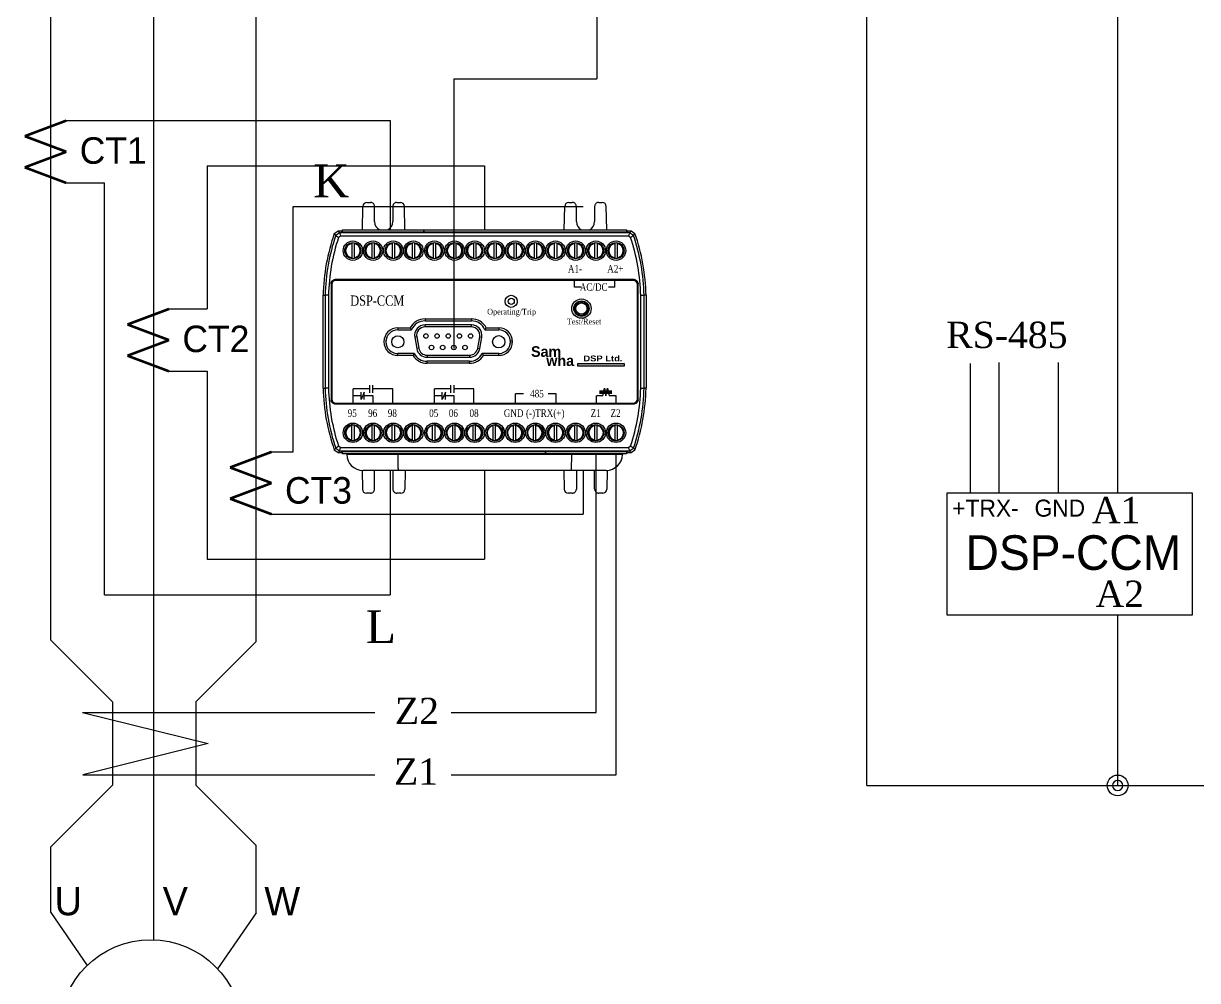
# Model space of a CAD drawing. Header units: millimetres. Extents: x 58 to 898, y 43 to 722.
# Drawn here: x 677.3 to 764.6, y 424.1 to 495.2 of the extents above; entities that cross this region are included whole.
import ezdxf
from ezdxf.enums import TextEntityAlignment as Align

# ---------------------------------------------------------------- set-up
doc = ezdxf.new("R2010")
doc.units = ezdxf.units.MM
for name, color, linetype in [('02___PRT_ALL_AXES', 7, 'Continuous'), ('03___PRT_ALL_CURVES', 7, 'Continuous'), ('4', 133, 'Continuous'), ('40', 4, 'Continuous'), ('ASHADE', 7, 'Continuous'), ('도면층1', 7, 'Continuous')]:
    doc.layers.add(name, color=color, linetype=linetype)
doc.styles.add('ghs', font='NGULIM.TTF')
doc.styles.add('HCM', font='batang.ttc')
doc.styles.add('SS', font='batang.ttc', dxfattribs={"width": 0.8})
doc.styles.get("Standard").update_dxf_attribs({"font": 'BareunDotumPro1.ttf'})

msp = doc.modelspace()

# ---------------------------------------------------------------- hatches: boundary and pattern name
msp.add_hatch(color=5).paths.add_polyline_path([(718.511, 469.737), (718.511, 469.933), (721.952, 469.933), (721.952, 469.737)])

# ---------------------------------------------------------------- linework, layer by layer
at = {"color": 7, "linetype": 'Continuous'}
for p, q in [((702.845, 481.896), (703.108, 481.896)), ((705.069, 481.896), (705.332, 481.896)), ((717.845, 481.896), (718.108, 481.896)), ((720.069, 481.896), (720.332, 481.896)), ((702.515, 479.871), (702.545, 481.602)), ((703.408, 480.471), (703.408, 481.596)), ((704.768, 481.596), (704.768, 480.471)), ((705.662, 479.871), (705.632, 481.602)), ((717.515, 479.871), (717.545, 481.602)), ((718.408, 480.471), (718.408, 481.596)), ((719.768, 481.596), (719.768, 480.471)), ((720.662, 479.871), (720.632, 481.602)), ((700.417, 479.595), (700.7, 479.796)), ((700.806, 479.648), (700.522, 479.444)), ((700.7, 479.796), (701.031, 479.796)), ((700.886, 479.399), (700.732, 479.289)), ((722.37, 479.648), (700.806, 479.648)), ((722.291, 479.399), (700.886, 479.399)), ((700.924, 479.796), (700.974, 479.695)), ((722.202, 479.695), (700.974, 479.695)), ((701.031, 479.871), (707.069, 479.871)), ((701.031, 479.695), (701.031, 479.871)), ((707.069, 479.871), (722.144, 479.871)), ((707.069, 479.871), (707.069, 479.695)), ((707.069, 479.695), (707.069, 479.871)), ((722.144, 479.871), (722.144, 479.695)), ((722.144, 479.796), (722.477, 479.796)), ((722.253, 479.796), (722.202, 479.695)), ((722.445, 479.289), (722.291, 479.399)), ((722.654, 479.444), (722.37, 479.648)), ((722.477, 479.796), (722.76, 479.595)), ((701.71, 478.844), (701.71, 477.779)), ((701.89, 478.844), (701.89, 477.779)), ((703.21, 478.844), (703.21, 477.779)), ((703.39, 478.844), (703.39, 477.779)), ((704.71, 478.844), (704.71, 477.779)), ((704.89, 478.844), (704.89, 477.779)), ((706.21, 478.844), (706.21, 477.779)), ((706.39, 478.844), (706.39, 477.779)), ((707.767, 478.844), (707.767, 477.779)), ((707.947, 478.844), (707.947, 477.779)), ((709.267, 478.844), (709.267, 477.779)), ((709.447, 478.844), (709.447, 477.779)), ((710.767, 478.844), (710.767, 477.779)), ((710.947, 478.844), (710.947, 477.779)), ((712.267, 478.844), (712.267, 477.779)), ((712.447, 478.844), (712.447, 477.779)), ((713.767, 478.844), (713.767, 477.779)), ((713.947, 478.844), (713.947, 477.779)), ((715.267, 478.844), (715.267, 477.779)), ((715.447, 478.844), (715.447, 477.779)), ((716.767, 478.844), (716.767, 477.779)), ((716.947, 478.844), (716.947, 477.779)), ((718.267, 478.844), (718.267, 477.779)), ((718.447, 478.844), (718.447, 477.779)), ((719.767, 478.844), (719.767, 477.779)), ((719.947, 478.844), (719.947, 477.779)), ((721.267, 478.844), (721.267, 477.779)), ((721.447, 478.844), (721.447, 477.779)), ((700.181, 475.859), (700.181, 467.234)), ((700.181, 475.859), (700.188, 475.852)), ((700.188, 475.852), (700.188, 467.241)), ((700.233, 475.806), (700.233, 467.286)), ((722.696, 476.159), (700.481, 476.159)), ((700.481, 476.159), (700.488, 476.151)), ((722.688, 476.151), (700.488, 476.151)), ((722.643, 476.106), (700.533, 476.106)), ((718.268, 475.603), (718.268, 476.113)), ((721.268, 475.603), (721.268, 476.113)), ((722.696, 476.159), (722.688, 476.151)), ((722.943, 467.286), (722.943, 475.806)), ((722.996, 475.859), (722.988, 475.852)), ((722.988, 467.241), (722.988, 475.852)), ((722.996, 467.234), (722.996, 475.859)), ((699.588, 468.096), (699.588, 474.996)), ((699.588, 474.996), (699.737, 474.995)), ((699.588, 468.096), (699.588, 474.996)), ((699.588, 474.996), (699.737, 474.995)), ((699.737, 474.995), (699.737, 468.098)), ((699.985, 474.995), (699.737, 474.995)), ((699.737, 474.995), (699.737, 468.098)), ((699.985, 474.995), (699.737, 474.995)), ((699.985, 474.99), (699.985, 468.103)), ((723.191, 474.995), (723.439, 474.995)), ((723.191, 468.103), (723.191, 474.99)), ((723.588, 474.996), (723.439, 474.995)), ((723.439, 468.098), (723.439, 474.995)), ((723.588, 474.996), (723.588, 468.096)), ((707.163, 473.247), (707.163, 473.097)), ((707.163, 473.247), (710.613, 473.247)), ((707.163, 473.097), (710.613, 473.097)), ((710.613, 473.247), (710.613, 473.097)), ((705.138, 472.577), (705.138, 472.427)), ((705.138, 472.577), (706.068, 472.577)), ((705.138, 472.427), (706.164, 472.427)), ((707.163, 472.647), (707.163, 472.797)), ((710.613, 472.797), (707.163, 472.797)), ((710.613, 472.647), (707.163, 472.647)), ((710.613, 472.647), (710.613, 472.797)), ((711.613, 472.427), (712.638, 472.427)), ((711.709, 472.577), (712.638, 472.577)), ((712.638, 472.577), (712.638, 472.427)), ((706.543, 471.908), (706.395, 471.882)), ((706.395, 471.882), (706.543, 471.042)), ((706.543, 471.908), (706.691, 471.068)), ((711.086, 471.068), (711.234, 471.908)), ((711.233, 471.042), (711.381, 471.882)), ((711.234, 471.908), (711.381, 471.882)), ((705.138, 470.516), (705.138, 470.666)), ((706.36, 470.666), (705.138, 470.666)), ((706.274, 470.516), (705.138, 470.516)), ((706.691, 471.068), (706.543, 471.042)), ((707.311, 470.547), (707.311, 470.397)), ((707.311, 470.547), (710.465, 470.547)), ((707.311, 470.397), (710.465, 470.397)), ((710.465, 470.547), (710.465, 470.397)), ((711.086, 471.068), (711.233, 471.042)), ((712.638, 470.666), (711.416, 470.666)), ((712.638, 470.516), (711.502, 470.516)), ((712.638, 470.516), (712.638, 470.666)), ((707.311, 469.947), (707.311, 470.097)), ((710.465, 470.097), (707.311, 470.097)), ((710.465, 469.947), (707.311, 469.947)), ((710.465, 469.947), (710.465, 470.097)), ((699.588, 468.096), (699.737, 468.098)), ((699.588, 468.096), (699.737, 468.098)), ((699.985, 468.098), (699.737, 468.098)), ((699.985, 468.098), (699.737, 468.098)), ((701.819, 467.021), (701.819, 468.042)), ((702.409, 467.251), (702.409, 467.811)), ((702.643, 467.251), (702.643, 467.811)), ((703.054, 467.762), (703.054, 468.322)), ((703.288, 467.762), (703.288, 468.322)), ((704.762, 467.021), (704.762, 468.042)), ((707.857, 467.021), (707.857, 468.042)), ((708.447, 467.251), (708.447, 467.811)), ((708.681, 467.251), (708.681, 467.811)), ((709.091, 467.762), (709.091, 468.322)), ((709.325, 467.762), (709.325, 468.322)), ((710.8, 467.021), (710.8, 468.042)), ((723.191, 468.098), (723.439, 468.098)), ((723.588, 468.096), (723.439, 468.098)), ((700.181, 467.234), (700.188, 467.241)), ((700.481, 466.934), (700.488, 466.941)), ((700.481, 466.934), (722.696, 466.934)), ((700.488, 466.941), (722.688, 466.941)), ((700.533, 466.986), (722.643, 466.986)), ((703.3, 467.021), (703.3, 467.531)), ((709.337, 467.021), (709.337, 467.531)), ((713.894, 467.021), (713.894, 467.685)), ((716.914, 467.021), (716.914, 467.685)), ((719.896, 467.021), (719.896, 467.531)), ((721.376, 467.021), (721.376, 467.531)), ((722.696, 466.934), (722.688, 466.941)), ((722.996, 467.234), (722.988, 467.241)), ((701.729, 464.249), (701.729, 465.314)), ((701.909, 464.249), (701.909, 465.314)), ((703.229, 464.249), (703.229, 465.314)), ((703.409, 464.249), (703.409, 465.314)), ((704.729, 464.249), (704.729, 465.314)), ((704.909, 464.249), (704.909, 465.314)), ((706.229, 464.249), (706.229, 465.314)), ((706.409, 464.249), (706.409, 465.314)), ((707.729, 464.249), (707.729, 465.314)), ((707.909, 464.249), (707.909, 465.314)), ((709.229, 464.249), (709.229, 465.314)), ((709.409, 464.249), (709.409, 465.314)), ((710.729, 464.249), (710.729, 465.314)), ((710.909, 464.249), (710.909, 465.314)), ((712.229, 464.249), (712.229, 465.314)), ((712.409, 464.249), (712.409, 465.314)), ((713.729, 464.249), (713.729, 465.314)), ((713.909, 464.249), (713.909, 465.314)), ((715.229, 464.249), (715.229, 465.314)), ((715.409, 464.249), (715.409, 465.314)), ((716.786, 464.249), (716.786, 465.314)), ((716.966, 464.249), (716.966, 465.314)), ((718.286, 464.249), (718.286, 465.314)), ((718.466, 464.249), (718.466, 465.314)), ((719.786, 464.249), (719.786, 465.314)), ((719.966, 464.249), (719.966, 465.314)), ((721.286, 464.249), (721.286, 465.314)), ((721.466, 464.249), (721.466, 465.314)), ((700.7, 463.296), (700.417, 463.498)), ((700.522, 463.649), (700.806, 463.445)), ((700.732, 463.804), (700.886, 463.694)), ((700.806, 463.445), (722.37, 463.445)), ((700.886, 463.694), (722.291, 463.694)), ((700.924, 463.296), (700.974, 463.398)), ((700.974, 463.398), (722.202, 463.398)), ((701.032, 463.221), (701.032, 463.398)), ((716.107, 463.398), (716.107, 463.221)), ((716.108, 463.221), (716.108, 463.398)), ((722.145, 463.398), (722.145, 463.221)), ((722.253, 463.296), (722.202, 463.398)), ((722.291, 463.694), (722.445, 463.804)), ((722.37, 463.445), (722.654, 463.649)), ((722.76, 463.498), (722.477, 463.296)), ((701.032, 463.296), (700.7, 463.296)), ((716.107, 463.221), (701.032, 463.221)), ((701.346, 463.221), (701.347, 463.171)), ((721.829, 463.171), (701.347, 463.171)), ((705.138, 463.171), (705.138, 463.221)), ((722.145, 463.221), (716.108, 463.221)), ((718.039, 463.171), (718.039, 463.221)), ((721.83, 463.221), (721.829, 463.171)), ((722.477, 463.296), (722.145, 463.296)), ((702.484, 461.999), (702.508, 460.591)), ((720.63, 461.991), (702.547, 461.991)), ((703.408, 460.596), (703.408, 461.991)), ((704.768, 461.991), (704.768, 460.596)), ((705.693, 461.991), (705.668, 460.591)), ((717.484, 461.991), (717.508, 460.591)), ((718.408, 461.991), (718.408, 460.596)), ((719.768, 460.596), (719.768, 461.991)), ((720.693, 461.999), (720.668, 460.591)), ((703.108, 460.296), (702.808, 460.296)), ((705.368, 460.296), (705.069, 460.296)), ((718.108, 460.296), (717.808, 460.296)), ((720.368, 460.296), (720.069, 460.296))]:
    msp.add_line(p, q, dxfattribs=at)
at = {"color": 0, "linetype": 'ByBlock', "lineweight": 25}
msp.add_line((697.364, 463.364), (697.364, 481.604), dxfattribs=at)
for p, q in [((718.747, 475.603), (718.268, 475.603)), ((721.268, 475.603), (720.788, 475.603)), ((703.054, 468.042), (701.819, 468.042)), ((702.643, 467.811), (702.409, 467.251)), ((704.762, 468.042), (703.288, 468.042)), ((709.091, 468.042), (707.857, 468.042)), ((708.681, 467.811), (708.447, 467.251)), ((710.8, 468.042), (709.325, 468.042)), ((720.131, 467.889), (721.041, 467.889)), ((720.131, 467.811), (721.041, 467.811)), ((720.131, 467.734), (721.041, 467.734)), ((720.375, 467.531), (720.492, 468.091)), ((720.492, 468.091), (720.609, 467.531)), ((720.609, 467.531), (720.726, 468.091)), ((720.726, 468.091), (720.843, 467.531)), ((702.409, 467.531), (701.819, 467.531)), ((703.3, 467.531), (702.643, 467.531)), ((708.447, 467.531), (707.857, 467.531)), ((709.337, 467.531), (708.681, 467.531)), ((714.484, 467.685), (713.894, 467.685)), ((716.914, 467.685), (716.324, 467.685)), ((720.375, 467.531), (719.896, 467.531)), ((721.376, 467.531), (720.843, 467.531))]:
    msp.add_line(p, q)
at = {"color": 5}
for p, q in [((718.511, 469.933), (721.952, 469.933)), ((718.511, 469.737), (718.511, 469.933)), ((721.952, 469.737), (718.511, 469.737)), ((721.952, 469.933), (721.952, 469.737))]:
    msp.add_line(p, q, dxfattribs=at)
msp.add_lwpolyline([(745.965, 460.321), (764.189, 460.321), (764.189, 451.23), (745.965, 451.23)], close=True)
at = {"color": 7, "linetype": 'Continuous'}
for centre, radius in [((701.8, 478.311), 0.72), ((701.8, 478.311), 0.6), ((703.3, 478.311), 0.72), ((703.3, 478.311), 0.6), ((704.8, 478.311), 0.72), ((704.8, 478.311), 0.6), ((706.3, 478.311), 0.72), ((706.3, 478.311), 0.6), ((707.857, 478.311), 0.72), ((707.857, 478.311), 0.6), ((709.357, 478.311), 0.72), ((709.357, 478.311), 0.6), ((710.857, 478.311), 0.72), ((710.857, 478.311), 0.6), ((712.357, 478.311), 0.72), ((712.357, 478.311), 0.6), ((713.857, 478.311), 0.72), ((713.857, 478.311), 0.6), ((715.357, 478.311), 0.72), ((715.357, 478.311), 0.6), ((716.857, 478.311), 0.72), ((716.857, 478.311), 0.6), ((718.357, 478.311), 0.72), ((718.357, 478.311), 0.6), ((719.857, 478.311), 0.72), ((719.857, 478.311), 0.6), ((721.357, 478.311), 0.72), ((721.357, 478.311), 0.6), ((718.788, 474.006), 0.72), ((718.788, 474.006), 0.57), ((718.788, 474.006), 0.51), ((718.788, 474.006), 0.42), ((707.226, 471.972), 0.165), ((708.057, 471.972), 0.165), ((708.888, 471.972), 0.165), ((709.719, 471.972), 0.165), ((710.55, 471.972), 0.165), ((707.643, 471.12), 0.165), ((708.474, 471.12), 0.165), ((709.302, 471.12), 0.165), ((710.133, 471.12), 0.165), ((701.8, 464.781), 0.72), ((701.8, 464.781), 0.6), ((703.3, 464.781), 0.72), ((703.3, 464.781), 0.6), ((704.8, 464.781), 0.72), ((704.8, 464.781), 0.6), ((706.3, 464.781), 0.72), ((706.3, 464.781), 0.6), ((707.857, 464.781), 0.72), ((707.857, 464.781), 0.6), ((709.357, 464.781), 0.72), ((709.357, 464.781), 0.6), ((710.857, 464.781), 0.72), ((710.857, 464.781), 0.6), ((712.357, 464.781), 0.72), ((712.357, 464.781), 0.6), ((713.857, 464.781), 0.72), ((713.857, 464.781), 0.6), ((715.357, 464.781), 0.72), ((715.357, 464.781), 0.6), ((716.857, 464.781), 0.72), ((716.857, 464.781), 0.6), ((718.357, 464.781), 0.72), ((718.357, 464.781), 0.6), ((719.857, 464.781), 0.72), ((719.857, 464.781), 0.6), ((721.357, 464.781), 0.72), ((721.357, 464.781), 0.6)]:
    msp.add_circle(centre, radius, dxfattribs=at)
for centre, radius, start, end in [((702.845, 481.596), 0.3, 90, 179), ((705.332, 481.596), 0.3, 1, 90), ((717.845, 481.596), 0.3, 90, 179), ((720.332, 481.596), 0.3, 1, 90), ((704.088, 480.471), 0.68, 180, 242.3898), ((704.088, 480.471), 0.68, 297.6102, 0), ((719.088, 480.471), 0.68, 180, 242.3898), ((719.088, 480.471), 0.68, 297.6102, 0), ((714.585, 474.669), 15, 160.82791, 178.74912), ((714.585, 474.669), 15, 160.82791, 178.74912), ((714.585, 474.669), 14.851, 161.24388, 178.74287), ((714.585, 474.669), 14.851, 161.24388, 178.74287), ((714.585, 474.669), 14.603, 161.5561, 178.73961), ((708.592, 474.669), 14.603, 1.26039, 18.4439), ((708.592, 474.669), 14.851, 1.25713, 18.75612), ((708.592, 474.669), 15, 1.25088, 19.17209), ((701.8, 478.311), 0.54, 99.59407, 260.40593), ((701.8, 478.311), 0.54, 279.59407, 80.40593), ((703.3, 478.311), 0.54, 99.59407, 260.40593), ((703.3, 478.311), 0.54, 279.59407, 80.40593), ((704.8, 478.311), 0.54, 99.59407, 260.40593), ((704.8, 478.311), 0.54, 279.59407, 80.40593), ((706.3, 478.311), 0.54, 99.59407, 260.40593), ((706.3, 478.311), 0.54, 279.59407, 80.40593), ((707.857, 478.311), 0.54, 99.59407, 260.40593), ((707.857, 478.311), 0.54, 279.59407, 80.40593), ((709.357, 478.311), 0.54, 99.59407, 260.40593), ((709.357, 478.311), 0.54, 279.59407, 80.40593), ((710.857, 478.311), 0.54, 99.59407, 260.40593), ((710.857, 478.311), 0.54, 279.59407, 80.40593), ((712.357, 478.311), 0.54, 99.59407, 260.40593), ((712.357, 478.311), 0.54, 279.59407, 80.40593), ((713.857, 478.311), 0.54, 99.59407, 260.40593), ((713.857, 478.311), 0.54, 279.59407, 80.40593), ((715.357, 478.311), 0.54, 99.59407, 260.40593), ((715.357, 478.311), 0.54, 279.59407, 80.40593), ((716.857, 478.311), 0.54, 99.59407, 260.40593), ((716.857, 478.311), 0.54, 279.59407, 80.40593), ((718.357, 478.311), 0.54, 99.59407, 260.40593), ((718.357, 478.311), 0.54, 279.59407, 80.40593), ((719.857, 478.311), 0.54, 99.59407, 260.40593), ((719.857, 478.311), 0.54, 279.59407, 80.40593), ((721.357, 478.311), 0.54, 99.59407, 260.40593), ((721.357, 478.311), 0.54, 279.59407, 80.40593), ((700.533, 475.806), 0.3, 90, 180), ((722.643, 475.806), 0.3, 0, 90), ((707.163, 472.017), 1.23, 90, 152.94355), ((707.163, 472.017), 1.08, 90, 157.71793), ((710.613, 472.017), 1.23, 27.05719, 90), ((710.613, 472.017), 1.08, 22.28207, 90), ((705.138, 471.546), 1.03, 90, 270), ((705.138, 471.546), 0.88, 90, 270), ((707.163, 472.017), 0.78, 90, 190), ((707.163, 472.017), 0.63, 90, 190), ((710.613, 472.017), 0.78, 350, 90), ((710.613, 472.017), 0.63, 350, 90), ((712.638, 471.546), 1.03, 270, 90), ((712.638, 471.546), 0.88, 270, 90), ((707.311, 471.177), 1.23, 212.5345, 270), ((707.311, 471.177), 1.08, 208.26896, 270), ((707.311, 471.177), 0.78, 190, 270), ((707.311, 471.177), 0.63, 190, 270), ((710.465, 471.177), 0.63, 270, 350), ((710.465, 471.177), 0.78, 270, 350), ((710.465, 471.177), 1.08, 270, 331.73104), ((710.465, 471.177), 1.23, 270, 327.4655), ((714.585, 468.424), 15, 181.25088, 199.17209), ((714.585, 468.424), 15, 181.25088, 199.17209), ((714.585, 468.424), 14.851, 181.25713, 198.75612), ((714.585, 468.424), 14.851, 181.25713, 198.75612), ((714.585, 468.424), 14.603, 181.26039, 198.4439), ((708.592, 468.424), 14.603, 341.5561, 358.73961), ((708.592, 468.424), 14.851, 341.24388, 358.74287), ((708.592, 468.424), 15, 340.82791, 358.74912), ((700.533, 467.286), 0.3, 180, 270), ((722.643, 467.286), 0.3, 270, 0), ((701.819, 464.781), 0.54, 99.59407, 260.40593), ((701.819, 464.781), 0.54, 279.59407, 80.40593), ((703.319, 464.781), 0.54, 99.59407, 260.40593), ((703.319, 464.781), 0.54, 279.59407, 80.40593), ((704.819, 464.781), 0.54, 99.59407, 260.40593), ((704.819, 464.781), 0.54, 279.59407, 80.40593), ((706.319, 464.781), 0.54, 99.59407, 260.40593), ((706.319, 464.781), 0.54, 279.59407, 80.40593), ((707.819, 464.781), 0.54, 99.59407, 260.40593), ((707.819, 464.781), 0.54, 279.59407, 80.40593), ((709.319, 464.781), 0.54, 99.59407, 260.40593), ((709.319, 464.781), 0.54, 279.59407, 80.40593), ((710.819, 464.781), 0.54, 99.59407, 260.40593), ((710.819, 464.781), 0.54, 279.59407, 80.40593), ((712.319, 464.781), 0.54, 99.59407, 260.40593), ((712.319, 464.781), 0.54, 279.59407, 80.40593), ((713.819, 464.781), 0.54, 99.59407, 260.40593), ((713.819, 464.781), 0.54, 279.59407, 80.40593), ((715.319, 464.781), 0.54, 99.59407, 260.40593), ((715.319, 464.781), 0.54, 279.59407, 80.40593), ((716.876, 464.781), 0.54, 99.59407, 260.40593), ((716.876, 464.781), 0.54, 279.59407, 80.40593), ((718.376, 464.781), 0.54, 99.59407, 260.40593), ((718.376, 464.781), 0.54, 279.59407, 80.40593), ((719.876, 464.781), 0.54, 99.59407, 260.40593), ((719.876, 464.781), 0.54, 279.59407, 80.40593), ((721.376, 464.781), 0.54, 99.59407, 260.40593), ((721.376, 464.781), 0.54, 279.59407, 80.40593), ((702.547, 463.191), 1.2, 181, 270), ((720.63, 463.191), 1.2, 270, 359), ((702.808, 460.596), 0.3, 181, 270), ((705.368, 460.596), 0.3, 270, 359), ((717.808, 460.596), 0.3, 181, 270), ((720.368, 460.596), 0.3, 270, 359)]:
    msp.add_arc(centre, radius, start, end, dxfattribs=at)
for points, knots in [([(703.408, 481.596), (703.408, 481.628), (703.398, 481.691), (703.355, 481.776), (703.287, 481.843), (703.202, 481.887), (703.139, 481.896), (703.108, 481.896)], [0, 0, 0, 0, 0.0938533, 0.1877121, 0.2815799, 0.3754568, 0.4693391, 0.4693391, 0.4693391, 0.4693391]), ([(705.069, 481.896), (705.037, 481.896), (704.974, 481.887), (704.889, 481.843), (704.822, 481.776), (704.778, 481.691), (704.768, 481.628), (704.768, 481.596)], [0, 0, 0, 0, 0.0938824, 0.1877592, 0.281627, 0.3754859, 0.4693391, 0.4693391, 0.4693391, 0.4693391]), ([(718.408, 481.596), (718.408, 481.628), (718.398, 481.691), (718.355, 481.776), (718.287, 481.843), (718.202, 481.887), (718.139, 481.896), (718.108, 481.896)], [0, 0, 0, 0, 0.0938533, 0.1877121, 0.2815799, 0.3754568, 0.4693391, 0.4693391, 0.4693391, 0.4693391]), ([(720.069, 481.896), (720.037, 481.896), (719.974, 481.887), (719.889, 481.843), (719.822, 481.776), (719.778, 481.691), (719.768, 481.628), (719.768, 481.596)], [0, 0, 0, 0, 0.0938824, 0.1877592, 0.281627, 0.3754859, 0.4693391, 0.4693391, 0.4693391, 0.4693391]), ([(700.522, 479.444), (700.512, 479.459), (700.489, 479.492), (700.454, 479.542), (700.429, 479.578), (700.417, 479.595)], [0, 0, 0, 0, 0.0540743, 0.1201944, 0.1840487, 0.1840487, 0.1840487, 0.1840487]), ([(700.522, 479.444), (700.545, 479.427), (700.593, 479.396), (700.661, 479.342), (700.708, 479.307), (700.732, 479.289)], [0, 0, 0, 0, 0.0847402, 0.1718969, 0.2610351, 0.2610351, 0.2610351, 0.2610351]), ([(700.806, 479.648), (700.796, 479.662), (700.772, 479.695), (700.737, 479.744), (700.712, 479.779), (700.7, 479.796)], [0, 0, 0, 0, 0.0536976, 0.11936, 0.1827756, 0.1827756, 0.1827756, 0.1827756]), ([(700.806, 479.648), (700.815, 479.621), (700.829, 479.565), (700.858, 479.483), (700.876, 479.427), (700.886, 479.399)], [0, 0, 0, 0, 0.084861, 0.1719795, 0.2609261, 0.2609261, 0.2609261, 0.2609261]), ([(722.37, 479.648), (722.361, 479.621), (722.348, 479.565), (722.318, 479.483), (722.3, 479.427), (722.291, 479.399)], [0, 0, 0, 0, 0.0848624, 0.1719809, 0.2609261, 0.2609261, 0.2609261, 0.2609261]), ([(722.37, 479.648), (722.381, 479.662), (722.404, 479.694), (722.439, 479.744), (722.464, 479.779), (722.477, 479.796)], [0, 0, 0, 0, 0.0534626, 0.1191252, 0.1827756, 0.1827756, 0.1827756, 0.1827756]), ([(722.654, 479.444), (722.632, 479.427), (722.584, 479.396), (722.516, 479.342), (722.468, 479.307), (722.445, 479.289)], [0, 0, 0, 0, 0.0847388, 0.1718955, 0.2610351, 0.2610351, 0.2610351, 0.2610351]), ([(722.654, 479.444), (722.665, 479.459), (722.688, 479.492), (722.723, 479.542), (722.748, 479.578), (722.76, 479.595)], [0, 0, 0, 0, 0.0538377, 0.119958, 0.1840487, 0.1840487, 0.1840487, 0.1840487]), ([(700.181, 475.859), (700.181, 475.89), (700.191, 475.953), (700.234, 476.038), (700.302, 476.106), (700.387, 476.149), (700.45, 476.159), (700.481, 476.159)], [0, 0, 0, 0, 0.093858, 0.1877008, 0.2815377, 0.3753804, 0.4692384, 0.4692384, 0.4692384, 0.4692384]), ([(700.488, 476.151), (700.457, 476.151), (700.394, 476.142), (700.309, 476.098), (700.241, 476.031), (700.198, 475.946), (700.188, 475.883), (700.188, 475.852)], [0, 0, 0, 0, 0.093858, 0.1877007, 0.2815376, 0.3753803, 0.4692384, 0.4692384, 0.4692384, 0.4692384]), ([(722.988, 475.852), (722.988, 475.883), (722.978, 475.946), (722.935, 476.031), (722.867, 476.098), (722.783, 476.142), (722.72, 476.151), (722.688, 476.151)], [0, 0, 0, 0, 0.093858, 0.1877007, 0.2815376, 0.3753803, 0.4692384, 0.4692384, 0.4692384, 0.4692384]), ([(722.696, 476.159), (722.727, 476.159), (722.79, 476.149), (722.875, 476.106), (722.942, 476.038), (722.986, 475.953), (722.996, 475.89), (722.996, 475.859)], [0, 0, 0, 0, 0.093858, 0.1877008, 0.2815377, 0.3753804, 0.4692384, 0.4692384, 0.4692384, 0.4692384]), ([(706.164, 472.427), (706.153, 472.443), (706.131, 472.476), (706.099, 472.526), (706.078, 472.56), (706.068, 472.577)], [0, 0, 0, 0, 0.0582467, 0.117618, 0.1781168, 0.1781168, 0.1781168, 0.1781168]), ([(711.613, 472.427), (711.623, 472.443), (711.645, 472.476), (711.677, 472.526), (711.698, 472.56), (711.709, 472.577)], [0, 0, 0, 0, 0.0582328, 0.1176028, 0.1781154, 0.1781154, 0.1781154, 0.1781154]), ([(706.36, 470.666), (706.35, 470.65), (706.331, 470.617), (706.303, 470.567), (706.284, 470.533), (706.274, 470.516)], [0, 0, 0, 0, 0.0565586, 0.1141599, 0.1728051, 0.1728051, 0.1728051, 0.1728051]), ([(711.416, 470.666), (711.426, 470.65), (711.445, 470.617), (711.474, 470.567), (711.493, 470.533), (711.502, 470.516)], [0, 0, 0, 0, 0.0565586, 0.1141599, 0.1728051, 0.1728051, 0.1728051, 0.1728051]), ([(700.481, 466.934), (700.45, 466.934), (700.387, 466.944), (700.302, 466.987), (700.234, 467.055), (700.191, 467.14), (700.181, 467.203), (700.181, 467.234)], [0, 0, 0, 0, 0.093858, 0.1877008, 0.2815377, 0.3753804, 0.4692384, 0.4692384, 0.4692384, 0.4692384]), ([(700.188, 467.241), (700.188, 467.21), (700.198, 467.147), (700.241, 467.062), (700.309, 466.995), (700.394, 466.951), (700.457, 466.941), (700.488, 466.941)], [0, 0, 0, 0, 0.093858, 0.1877007, 0.2815376, 0.3753803, 0.4692384, 0.4692384, 0.4692384, 0.4692384]), ([(722.688, 466.941), (722.72, 466.941), (722.783, 466.951), (722.867, 466.995), (722.935, 467.062), (722.978, 467.147), (722.988, 467.21), (722.988, 467.241)], [0, 0, 0, 0, 0.093858, 0.1877007, 0.2815376, 0.3753803, 0.4692384, 0.4692384, 0.4692384, 0.4692384]), ([(722.996, 467.234), (722.996, 467.203), (722.986, 467.14), (722.942, 467.055), (722.875, 466.987), (722.79, 466.944), (722.727, 466.934), (722.696, 466.934)], [0, 0, 0, 0, 0.093858, 0.1877008, 0.2815377, 0.3753804, 0.4692384, 0.4692384, 0.4692384, 0.4692384]), ([(700.522, 463.649), (700.512, 463.634), (700.489, 463.601), (700.454, 463.551), (700.429, 463.515), (700.417, 463.498)], [0, 0, 0, 0, 0.0538377, 0.119958, 0.1840487, 0.1840487, 0.1840487, 0.1840487]), ([(700.522, 463.649), (700.545, 463.666), (700.593, 463.697), (700.661, 463.751), (700.708, 463.786), (700.732, 463.804)], [0, 0, 0, 0, 0.0847389, 0.1718956, 0.2610351, 0.2610351, 0.2610351, 0.2610351]), ([(700.806, 463.445), (700.796, 463.431), (700.772, 463.398), (700.737, 463.349), (700.712, 463.314), (700.7, 463.296)], [0, 0, 0, 0, 0.0534626, 0.1191252, 0.1827756, 0.1827756, 0.1827756, 0.1827756]), ([(700.806, 463.445), (700.815, 463.472), (700.829, 463.528), (700.858, 463.61), (700.876, 463.665), (700.886, 463.694)], [0, 0, 0, 0, 0.0848624, 0.1719809, 0.2609261, 0.2609261, 0.2609261, 0.2609261]), ([(722.37, 463.445), (722.361, 463.472), (722.348, 463.528), (722.318, 463.61), (722.3, 463.665), (722.291, 463.694)], [0, 0, 0, 0, 0.084861, 0.1719795, 0.2609261, 0.2609261, 0.2609261, 0.2609261]), ([(722.37, 463.445), (722.381, 463.431), (722.404, 463.398), (722.439, 463.349), (722.464, 463.314), (722.477, 463.296)], [0, 0, 0, 0, 0.0536976, 0.11936, 0.1827756, 0.1827756, 0.1827756, 0.1827756]), ([(722.654, 463.649), (722.632, 463.666), (722.584, 463.697), (722.516, 463.751), (722.468, 463.786), (722.445, 463.804)], [0, 0, 0, 0, 0.0847403, 0.171897, 0.261035, 0.261035, 0.261035, 0.261035]), ([(722.654, 463.649), (722.665, 463.634), (722.688, 463.601), (722.723, 463.551), (722.748, 463.515), (722.76, 463.498)], [0, 0, 0, 0, 0.0540743, 0.1201944, 0.1840487, 0.1840487, 0.1840487, 0.1840487]), ([(705.138, 463.171), (705.138, 463.083), (705.138, 462.911), (705.141, 462.666), (705.144, 462.445), (705.151, 462.266), (705.151, 462.118), (705.168, 462.052), (705.162, 461.991), (705.172, 461.991)], [0, 0, 0, 0, 0.263626, 0.513282, 0.736734, 0.923047, 1.063132, 1.150235, 1.180742, 1.180742, 1.180742, 1.180742]), ([(718.039, 463.171), (718.039, 463.083), (718.038, 462.911), (718.036, 462.666), (718.033, 462.445), (718.026, 462.266), (718.025, 462.118), (718.009, 462.052), (718.015, 461.991), (718.004, 461.991)], [0, 0, 0, 0, 0.263626, 0.513282, 0.736734, 0.923047, 1.063132, 1.150235, 1.180742, 1.180742, 1.180742, 1.180742]), ([(703.108, 460.296), (703.139, 460.296), (703.202, 460.306), (703.287, 460.35), (703.355, 460.417), (703.398, 460.502), (703.408, 460.565), (703.408, 460.596)], [0, 0, 0, 0, 0.0938824, 0.1877592, 0.281627, 0.3754859, 0.4693391, 0.4693391, 0.4693391, 0.4693391]), ([(704.768, 460.596), (704.768, 460.565), (704.778, 460.502), (704.822, 460.417), (704.889, 460.35), (704.974, 460.306), (705.037, 460.296), (705.069, 460.296)], [0, 0, 0, 0, 0.0938533, 0.1877121, 0.2815799, 0.3754568, 0.4693391, 0.4693391, 0.4693391, 0.4693391]), ([(718.108, 460.296), (718.139, 460.296), (718.202, 460.306), (718.287, 460.35), (718.355, 460.417), (718.398, 460.502), (718.408, 460.565), (718.408, 460.596)], [0, 0, 0, 0, 0.0938824, 0.1877592, 0.281627, 0.3754859, 0.4693391, 0.4693391, 0.4693391, 0.4693391]), ([(719.768, 460.596), (719.768, 460.565), (719.778, 460.502), (719.822, 460.417), (719.889, 460.35), (719.974, 460.306), (720.037, 460.296), (720.069, 460.296)], [0, 0, 0, 0, 0.0938533, 0.1877121, 0.2815799, 0.3754568, 0.4693391, 0.4693391, 0.4693391, 0.4693391])]:
    msp.add_open_spline(points, degree=3, knots=knots, dxfattribs=at)
at = {"layer": '02___PRT_ALL_AXES', "color": 7, "linetype": 'Continuous'}
for p, q in [((704.267, 471.435), (704.267, 471.659)), ((713.51, 471.658), (713.51, 471.434))]:
    msp.add_line(p, q, dxfattribs=at)
for centre, radius in [((705.138, 471.546), 0.45), ((712.638, 471.546), 0.458)]:
    msp.add_circle(centre, radius, dxfattribs=at)
for centre, start, end in [((701.819, 464.781), 93.69703, 266.30815), ((703.319, 464.781), 93.69703, 266.30815), ((704.819, 464.781), 93.69703, 266.30815), ((706.319, 464.781), 93.69703, 266.30815), ((707.819, 464.781), 273.69457, 86.30569), ((709.319, 464.781), 273.69457, 86.30569), ((710.819, 464.781), 273.69457, 86.30569), ((712.319, 464.781), 273.69457, 86.30569), ((713.819, 464.781), 273.69457, 86.30569), ((715.319, 464.781), 273.69457, 86.30569), ((716.876, 464.781), 94.22842, 265.77923), ((718.376, 464.781), 94.22842, 265.77923), ((719.876, 464.781), 94.22842, 265.77923), ((721.376, 464.781), 94.22842, 265.77923)]:
    msp.add_arc(centre, 0.6, start, end, dxfattribs=at)
at = {"layer": '03___PRT_ALL_CURVES', "color": 4, "linetype": 'Continuous'}
msp.add_circle((713.567, 474.546), 0.225, dxfattribs=at)
at = {"layer": '4', "color": 0, "linetype": 'ByBlock', "lineweight": 25}
for p, q in [((679.354, 449.365), (683.942, 444.781)), ((694.61, 449.269), (690.122, 444.781)), ((683.942, 444.781), (683.942, 438.604)), ((690.122, 444.781), (690.122, 438.604)), ((681.712, 444.009), (691.036, 441.689)), ((691.036, 441.689), (681.718, 439.376)), ((683.942, 438.604), (679.354, 434.016)), ((690.122, 438.604), (694.61, 434.112))]:
    msp.add_line(p, q, dxfattribs=at)
at = {"layer": '4', "color": 0}
msp.add_circle((758.64, 438.583), 0.772, dxfattribs=at)
at = {"layer": 'ASHADE', "ltscale": 2}
for p, q in [((758.64, 535.8), (758.64, 460.321)), ((740.003, 438.583), (740.003, 529.459)), ((758.64, 451.23), (758.64, 438.583)), ((740.003, 438.583), (810.076, 438.583))]:
    msp.add_line(p, q, dxfattribs=at)
at = {"layer": 'ASHADE', "color": 0, "linetype": 'ByBlock', "lineweight": 25}
for p, q in [((679.354, 449.365), (679.354, 497.493)), ((694.61, 449.269), (694.61, 497.492)), ((709.302, 491.069), (719.929, 491.069)), ((680.503, 487.977), (704.559, 487.977)), ((690.98, 484.622), (711.588, 484.622)), ((680.503, 483.342), (683.349, 483.342)), ((683.349, 452.737), (683.349, 483.342)), ((697.364, 481.604), (718.904, 481.604)), ((688.135, 473.984), (690.98, 473.984)), ((688.135, 469.349), (690.98, 469.349)), ((695.759, 463.364), (697.364, 463.364)), ((695.759, 458.729), (718.904, 458.729)), ((690.98, 455.392), (711.588, 455.392)), ((683.349, 452.737), (704.559, 452.737)), ((681.712, 444.009), (703.441, 444.009)), ((681.718, 439.376), (703.441, 439.376)), ((679.354, 429.138), (679.354, 434.016)), ((694.61, 429.128), (694.61, 434.112))]:
    msp.add_line(p, q, dxfattribs=at)
at = {"layer": 'ASHADE', "color": 0, "linetype": 'ByBlock', "lineweight": 25, "ltscale": 2}
for p, q in [((686.985, 497.482), (686.985, 427.119)), ((719.929, 497.561), (719.929, 491.069)), ((709.302, 491.069), (709.302, 471.035)), ((704.559, 487.977), (704.559, 479.871)), ((690.98, 484.622), (690.98, 473.984)), ((711.588, 484.622), (711.588, 479.871)), ((690.98, 469.349), (690.98, 455.392)), ((704.559, 461.991), (704.559, 452.737)), ((711.588, 461.991), (711.588, 455.392)), ((718.904, 461.991), (718.904, 458.729)), ((679.354, 429.138), (682.05, 425.205)), ((694.61, 429.128), (691.749, 424.955))]:
    msp.add_line(p, q, dxfattribs=at)
at = {"layer": 'ASHADE', "color": 1, "ltscale": 2}
for p, q in [((747.679, 469.919), (747.679, 460.321)), ((749.814, 469.997), (749.814, 460.321)), ((754.227, 469.997), (754.227, 460.321))]:
    msp.add_line(p, q, dxfattribs=at)
at = {"layer": 'ASHADE', "color": 5}
for p, q in [((719.876, 444.009), (719.876, 463.273)), ((721.376, 439.376), (721.376, 463.273)), ((709.097, 444.009), (719.876, 444.009)), ((709.103, 439.376), (721.376, 439.376))]:
    msp.add_line(p, q, dxfattribs=at)
at = {"layer": 'ASHADE', "color": 0, "linetype": 'ByBlock', "lineweight": 25, "const_width": 0.193}
for points in [[(680.503, 487.977), (677.414, 486.818)], [(680.503, 485.659), (677.414, 486.818)], [(680.503, 485.659), (677.414, 484.5)], [(680.503, 483.342), (677.414, 484.5)], [(688.135, 473.984), (685.046, 472.826)], [(688.135, 471.667), (685.046, 472.826)], [(688.135, 471.667), (685.046, 470.508)], [(688.135, 469.349), (685.046, 470.508)], [(695.759, 463.364), (692.671, 462.205)], [(695.759, 461.046), (692.671, 462.205)], [(695.759, 461.046), (692.671, 459.887)], [(695.759, 458.729), (692.671, 459.887)]]:
    msp.add_lwpolyline(points, dxfattribs=at)
at = {"layer": 'ASHADE', "color": 0, "linetype": 'ByBlock', "lineweight": 25, "ltscale": 2}
msp.add_circle((686.777, 420.336), 6.786, dxfattribs=at)
at = {"layer": 'ASHADE', "ltscale": 2}
for start, end in [(0, 180), (180, 0)]:
    msp.add_arc((758.64, 438.583), 0.381, start, end, dxfattribs=at)
at = {"layer": '도면층1'}
msp.add_circle((713.567, 474.546), 0.45, dxfattribs=at)

# ---------------------------------------------------------------- texts
at = {"color": 7, "linetype": 'Continuous', "style": 'SS', "width": 0.8}
msp.add_text('DSP-CCM', height=0.756, dxfattribs=at).set_placement((701.606, 474.226))
at = {"color": 20, "insert": (715.039, 471.216), "char_height": 0.7938, "width": 2.85256, "attachment_point": 1}
msp.add_mtext('{\\fPump Demi Bold LET|b0|i0|c0|p2;Sam}', dxfattribs=at)
at = {"color": 5, "insert": (716.175, 470.536), "char_height": 0.7938, "width": 2.85256, "attachment_point": 1}
msp.add_mtext('{\\fPump Demi Bold LET|b0|i0|c0|p2;wha}', dxfattribs=at)
at = {"color": 0, "insert": (718.933, 470.523), "char_height": 0.4354, "width": 3.01923, "attachment_point": 1}
msp.add_mtext('{\\fArial Black|b0|i0|c0|p34;DSP Ltd.}', dxfattribs=at)
at = {"layer": '40', "color": 0, "style": 'SS', "width": 0.8}
for s, height, p in [('A1-', 0.5597, (718.308, 476.685)), ('A2+', 0.5597, (721.308, 476.685)), ('AC/DC', 0.5597, (719.698, 475.329)), ('Operating/Trip', 0.43056, (713.595, 473.562)), ('Test/Reset', 0.4306, (718.979, 472.836)), ('485', 0.5597, (715.482, 467.413)), ('95', 0.5597, (701.751, 465.962)), ('96', 0.5597, (703.27, 465.962)), ('98', 0.5597, (704.733, 465.962)), ('05', 0.5597, (707.808, 465.962)), ('06', 0.5597, (709.27, 465.962)), ('08', 0.5597, (710.808, 465.962)), ('GND', 0.5597, (713.748, 465.962)), ('(-)TRX(+)', 0.5597, (716.099, 465.962)), ('Z1', 0.5597, (719.845, 465.962)), ('Z2', 0.5597, (721.326, 465.962))]:
    msp.add_text(s, height=height, dxfattribs=at).set_placement(p, align=Align.CENTER)
at = {"layer": 'ASHADE', "color": 0, "linetype": 'ByBlock', "lineweight": 25, "ltscale": 2, "style": 'ghs'}
for s, height, p in [('CT1', 1.9703, (681.498, 484.767)), ('CT2', 1.9703, (689.13, 470.774)), ('CT3', 1.9703, (696.754, 459.518)), ('U', 2.109, (679.628, 428.935)), ('V', 2.109, (687.66, 428.935)), ('W', 2.109, (695.218, 428.935))]:
    msp.add_text(s, height=height, dxfattribs=at).set_placement(p)
at = {"layer": 'ASHADE', "color": 0, "linetype": 'ByBlock', "lineweight": 25, "style": 'HCM'}
for s, height, p in [('K', 2.442, (698.864, 482.275)), ('RS-485', 1.9534, (745.896, 471.081)), ('A1', 1.9534, (756.72, 458.067)), ('A2', 1.9534, (756.993, 451.843)), ('L', 2.442, (702.758, 449.154)), ('Z2', 1.9534, (704.92, 443.14)), ('Z1', 1.9534, (704.856, 438.638))]:
    msp.add_text(s, height=height, dxfattribs=at).set_placement(p)
at = {"layer": 'ASHADE', "ltscale": 2, "style": 'ghs'}
for s, height, p in [('+TRX-', 1.2654, (746.35, 458.551)), ('GND', 1.2654, (752.46, 458.551)), ('DSP-CCM', 2.5704, (747.328, 454.596))]:
    msp.add_text(s, height=height, dxfattribs=at).set_placement(p)

doc.saveas('drawing.dxf')
